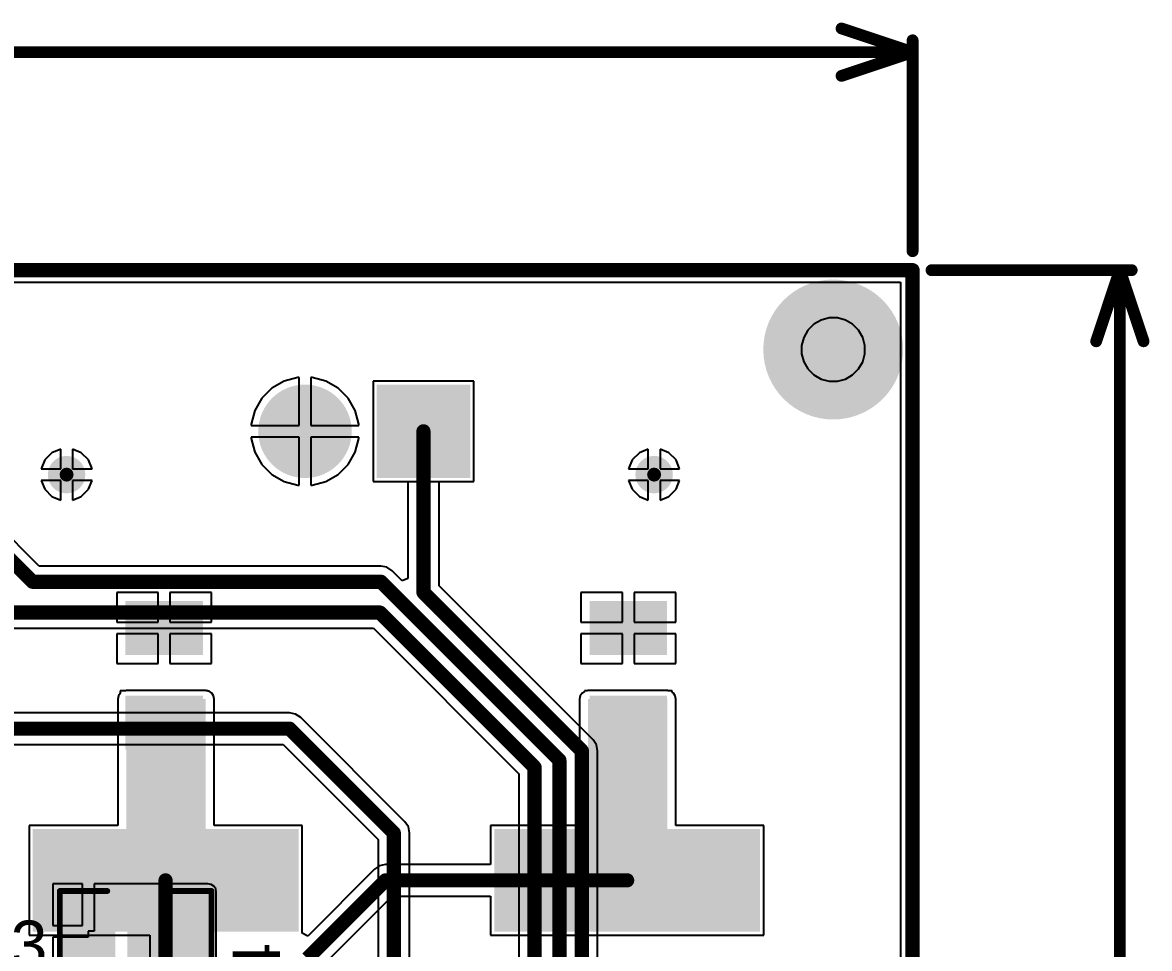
# Model space of a CAD drawing. Header units: millimetres. Extents: x -1231 to 5080, y -1243 to 680.
# Drawn here: x 80.81 to 104.98, y 34.51 to 54.36 of the extents above; entities that cross this region are included whole.
import ezdxf

# ---------------------------------------------------------------- set-up
doc = ezdxf.new("R2010")
doc.units = ezdxf.units.MM
for name, color, linetype in [('BottomLayer', 5, 'Continuous'), ('BottomPaste', 16, 'Continuous'), ('BottomSolder', 6, 'Continuous'), ('Mechanical1', 6, 'Continuous'), ('Mechanical2', 216, 'Continuous'), ('MultiLayer', 9, 'Continuous'), ('PadHoleLayer', 156, 'Continuous'), ('TopLayer', 1, 'Continuous'), ('TopOverlay', 2, 'Continuous'), ('TopPaste', 8, 'Continuous'), ('TopSolder', 216, 'Continuous'), ('ViaHoleLayer', 16, 'Continuous')]:
    doc.layers.add(name, color=color, linetype=linetype)
doc.styles.add('Arial', font='', dxfattribs={"height": 0.2})
doc.styles.get('Arial').set_extended_font_data('Arial')

# ---------------------------------------------------------------- blocks, each defined once
blk = doc.blocks.new('F_____________1')
at = {"layer": 'BottomLayer'}
h = blk.add_hatch(color=5, dxfattribs=at)
edge = h.paths.add_edge_path()
edge.add_arc((0, 0), 0.5, 0, 360)
at = {"layer": 'BottomSolder'}
h = blk.add_hatch(color=6, dxfattribs=at)
edge = h.paths.add_edge_path()
edge.add_arc((0, 0), 1.5, 0, 360)
at = {"layer": 'MultiLayer'}
h = blk.add_hatch(color=9, dxfattribs=at)
edge = h.paths.add_edge_path()
edge.add_arc((0, 0), 0.5, 0, 360)
at = {"layer": 'PadHoleLayer'}
h = blk.add_hatch(color=156, dxfattribs=at)
edge = h.paths.add_edge_path()
edge.add_arc((0, 0), 0.5, 0, 360)
at = {"layer": 'TopLayer'}
h = blk.add_hatch(color=1, dxfattribs=at)
edge = h.paths.add_edge_path()
edge.add_arc((0, 0), 0.5, 0, 360)
at = {"layer": 'TopSolder'}
h = blk.add_hatch(color=216, dxfattribs=at)
edge = h.paths.add_edge_path()
edge.add_arc((0, 0), 1.5, 0, 360)
blk = doc.blocks.new('J49SMH_B_G_G_K_8M0_B_36')
at = {"layer": 'BottomLayer'}
for points in [[(-7.7, 1), (-2.2, 1), (-2.2, -1), (-7.7, -1)], [(-7.7, 1), (-2.2, 1), (-2.2, -1), (-7.7, -1)], [(-7.7, 1), (-2.2, 1), (-2.2, -1), (-7.7, -1)], [(2.2, 1), (7.7, 1), (7.7, -1), (2.2, -1)]]:
    blk.add_hatch(color=5, dxfattribs=at).paths.add_polyline_path(points)
at = {"layer": 'BottomPaste'}
for points in [[(-7.7, 1), (-2.2, 1), (-2.2, -1), (-7.7, -1)], [(-7.7, 1), (-2.2, 1), (-2.2, -1), (-7.7, -1)], [(-7.7, 1), (-2.2, 1), (-2.2, -1), (-7.7, -1)], [(2.2, 1), (7.7, 1), (7.7, -1), (2.2, -1)]]:
    blk.add_hatch(color=16, dxfattribs=at).paths.add_polyline_path(points)
at = {"layer": 'BottomSolder'}
for points in [[(-7.802, 1.102), (-2.098, 1.102), (-2.098, -1.102), (-7.802, -1.102)], [(-7.802, 1.102), (-2.098, 1.102), (-2.098, -1.102), (-7.802, -1.102)], [(-7.802, 1.102), (-2.098, 1.102), (-2.098, -1.102), (-7.802, -1.102)], [(2.098, 1.102), (7.802, 1.102), (7.802, -1.102), (2.098, -1.102)]]:
    blk.add_hatch(color=6, dxfattribs=at).paths.add_polyline_path(points)
blk = doc.blocks.new('022232021_B_49')
at = {"layer": 'BottomLayer'}
blk.add_hatch(color=5, dxfattribs=at).paths.add_polyline_path([(-2.17, 0.9), (-0.37, 0.9), (-0.37, -0.9), (-2.17, -0.9)])
h = blk.add_hatch(color=5, dxfattribs=at)
edge = h.paths.add_edge_path()
edge.add_arc((1.27, 0), 0.9, 0, 360)
at = {"layer": 'BottomSolder'}
blk.add_hatch(color=6, dxfattribs=at).paths.add_polyline_path([(-2.272, 1.002), (-0.268, 1.002), (-0.268, -1.002), (-2.272, -1.002)])
h = blk.add_hatch(color=6, dxfattribs=at)
edge = h.paths.add_edge_path()
edge.add_arc((1.27, 0), 1.002, 0, 360)
at = {"layer": 'MultiLayer'}
blk.add_hatch(color=9, dxfattribs=at).paths.add_polyline_path([(-2.17, 0.9), (-0.37, 0.9), (-0.37, -0.9), (-2.17, -0.9)])
h = blk.add_hatch(color=9, dxfattribs=at)
edge = h.paths.add_edge_path()
edge.add_arc((1.27, 0), 0.9, 0, 360)
at = {"layer": 'PadHoleLayer'}
h = blk.add_hatch(color=156, dxfattribs=at)
edge = h.paths.add_edge_path()
edge.add_arc((-1.27, 0), 0.51, 0, 360)
h = blk.add_hatch(color=156, dxfattribs=at)
edge = h.paths.add_edge_path()
edge.add_arc((1.27, 0), 0.51, 0, 360)
at = {"layer": 'TopLayer'}
blk.add_hatch(color=1, dxfattribs=at).paths.add_polyline_path([(-2.17, 0.9), (-0.37, 0.9), (-0.37, -0.9), (-2.17, -0.9)])
h = blk.add_hatch(color=1, dxfattribs=at)
edge = h.paths.add_edge_path()
edge.add_arc((1.27, 0), 0.9, 0, 360)
at = {"layer": 'TopSolder'}
blk.add_hatch(color=216, dxfattribs=at).paths.add_polyline_path([(-2.272, 1.002), (-0.268, 1.002), (-0.268, -1.002), (-2.272, -1.002)])
h = blk.add_hatch(color=216, dxfattribs=at)
edge = h.paths.add_edge_path()
edge.add_arc((1.27, 0), 1.002, 0, 360)
blk = doc.blocks.new('CAP_0805_B_60')
at = {"layer": 'BottomLayer'}
for points in [[(-1.524, 0.762), (-0.508, 0.762), (-0.508, -0.762), (-1.524, -0.762)], [(0.508, 0.762), (1.524, 0.762), (1.524, -0.762), (0.508, -0.762)]]:
    blk.add_hatch(color=5, dxfattribs=at).paths.add_polyline_path(points)
at = {"layer": 'BottomPaste'}
for points in [[(-1.524, 0.762), (-0.508, 0.762), (-0.508, -0.762), (-1.524, -0.762)], [(0.508, 0.762), (1.524, 0.762), (1.524, -0.762), (0.508, -0.762)]]:
    blk.add_hatch(color=16, dxfattribs=at).paths.add_polyline_path(points)
at = {"layer": 'BottomSolder'}
for points in [[(-1.594, 0.832), (-0.438, 0.832), (-0.438, -0.832), (-1.594, -0.832)], [(0.438, 0.832), (1.594, 0.832), (1.594, -0.832), (0.438, -0.832)]]:
    blk.add_hatch(color=6, dxfattribs=at).paths.add_polyline_path(points)
blk = doc.blocks.new('CAP_0805_B_61')
at = {"layer": 'BottomLayer'}
for points in [[(-1.524, 0.762), (-0.508, 0.762), (-0.508, -0.762), (-1.524, -0.762)], [(0.508, 0.762), (1.524, 0.762), (1.524, -0.762), (0.508, -0.762)]]:
    blk.add_hatch(color=5, dxfattribs=at).paths.add_polyline_path(points)
at = {"layer": 'BottomPaste'}
for points in [[(-1.524, 0.762), (-0.508, 0.762), (-0.508, -0.762), (-1.524, -0.762)], [(0.508, 0.762), (1.524, 0.762), (1.524, -0.762), (0.508, -0.762)]]:
    blk.add_hatch(color=16, dxfattribs=at).paths.add_polyline_path(points)
at = {"layer": 'BottomSolder'}
for points in [[(-1.594, 0.832), (-0.438, 0.832), (-0.438, -0.832), (-1.594, -0.832)], [(0.438, 0.832), (1.594, 0.832), (1.594, -0.832), (0.438, -0.832)]]:
    blk.add_hatch(color=6, dxfattribs=at).paths.add_polyline_path(points)
blk = doc.blocks.new('CAP_0805_65')
at = {"layer": 'TopLayer'}
for points in [[(-1.524, 0.762), (-0.508, 0.762), (-0.508, -0.762), (-1.524, -0.762)], [(0.508, 0.762), (1.524, 0.762), (1.524, -0.762), (0.508, -0.762)]]:
    blk.add_hatch(color=1, dxfattribs=at).paths.add_polyline_path(points)
at = {"layer": 'TopPaste'}
for points in [[(-1.524, 0.762), (-0.508, 0.762), (-0.508, -0.762), (-1.524, -0.762)], [(0.508, 0.762), (1.524, 0.762), (1.524, -0.762), (0.508, -0.762)]]:
    blk.add_hatch(color=8, dxfattribs=at).paths.add_polyline_path(points)
at = {"layer": 'TopSolder'}
for points in [[(-1.594, 0.832), (-0.438, 0.832), (-0.438, -0.832), (-1.594, -0.832)], [(0.438, 0.832), (1.594, 0.832), (1.594, -0.832), (0.438, -0.832)]]:
    blk.add_hatch(color=216, dxfattribs=at).paths.add_polyline_path(points)
at = {"layer": 'TopOverlay', "const_width": 0.127}
for points in [[(-1.626, 0.864), (-0.61, 0.864)], [(-1.626, -0.864), (-1.626, 0.864)], [(0.61, 0.864), (1.626, 0.864)], [(1.626, -0.864), (1.626, 0.864)], [(-1.626, -0.864), (-0.61, -0.864)], [(0.61, -0.864), (1.626, -0.864)]]:
    blk.add_lwpolyline(points, dxfattribs=at)
at = {"layer": 'TopOverlay', "const_width": 0.0635}
for points in [[(-1.657, 0.864, 1), (-1.594, 0.864, 1)], [(-1.657, 0.864, 1), (-1.594, 0.864, 1)], [(-0.641, 0.864, 1), (-0.578, 0.864, 1)], [(0.578, 0.864, 1), (0.641, 0.864, 1)], [(1.594, 0.864, 1), (1.657, 0.864, 1)], [(1.594, 0.864, 1), (1.657, 0.864, 1)], [(-1.657, -0.864, 1), (-1.594, -0.864, 1)], [(-1.657, -0.864, 1), (-1.594, -0.864, 1)], [(-0.641, -0.864, 1), (-0.578, -0.864, 1)], [(0.578, -0.864, 1), (0.641, -0.864, 1)], [(1.594, -0.864, 1), (1.657, -0.864, 1)], [(1.594, -0.864, 1), (1.657, -0.864, 1)]]:
    blk.add_lwpolyline(points, format="xyb", close=True, dxfattribs=at)

msp = doc.modelspace()

# ---------------------------------------------------------------- hatches: boundary and pattern name
at = {"layer": 'BottomLayer'}
h = msp.add_hatch(color=5, dxfattribs=at)
edge = h.paths.add_edge_path()
edge.add_arc((81.755, 44.664), 0.3, 0, 360)
h = msp.add_hatch(color=5, dxfattribs=at)
edge = h.paths.add_edge_path()
edge.add_arc((94.355, 44.664), 0.3, 0, 360)
for points in [[(83.039, 35.154), (84.74, 35.154), (84.74, 39.853), (83.039, 39.853)], [(92.939, 35.154), (94.64, 35.154), (94.64, 39.853), (92.939, 39.853)]]:
    msp.add_hatch(color=5, dxfattribs=at).paths.add_polyline_path(points)
at = {"layer": 'BottomSolder'}
h = msp.add_hatch(color=6, dxfattribs=at)
edge = h.paths.add_edge_path()
edge.add_arc((81.755, 44.664), 0.402, 0, 360)
h = msp.add_hatch(color=6, dxfattribs=at)
edge = h.paths.add_edge_path()
edge.add_arc((94.355, 44.664), 0.402, 0, 360)
at = {"layer": 'TopLayer'}
h = msp.add_hatch(color=1, dxfattribs=at)
edge = h.paths.add_edge_path()
edge.add_arc((81.755, 44.664), 0.3, 0, 360)
h = msp.add_hatch(color=1, dxfattribs=at)
edge = h.paths.add_edge_path()
edge.add_arc((94.355, 44.664), 0.3, 0, 360)
msp.add_hatch(color=1, dxfattribs=at).paths.add_polyline_path([(83.058, 30.455), (84.785, 30.455), (84.785, 35.712), (83.058, 35.712)])
at = {"layer": 'TopSolder'}
h = msp.add_hatch(color=216, dxfattribs=at)
edge = h.paths.add_edge_path()
edge.add_arc((81.755, 44.664), 0.402, 0, 360)
h = msp.add_hatch(color=216, dxfattribs=at)
edge = h.paths.add_edge_path()
edge.add_arc((94.355, 44.664), 0.402, 0, 360)
at = {"layer": 'ViaHoleLayer'}
h = msp.add_hatch(color=16, dxfattribs=at)
edge = h.paths.add_edge_path()
edge.add_arc((81.755, 44.664), 0.15, 0, 360)
h = msp.add_hatch(color=16, dxfattribs=at)
edge = h.paths.add_edge_path()
edge.add_arc((94.355, 44.664), 0.15, 0, 360)

# ---------------------------------------------------------------- linework, layer by layer
at = {"layer": 'BottomLayer'}
for p, q in [((-1.443, 48.788), (99.639, 48.788)), ((99.639, 48.788), (99.639, 31.601)), ((97.78, 47.888), (97.654, 47.762)), ((97.935, 47.977), (97.78, 47.888)), ((98.107, 48.023), (97.935, 47.977)), ((98.286, 48.023), (98.107, 48.023)), ((98.458, 47.977), (98.286, 48.023)), ((98.613, 47.888), (98.458, 47.977)), ((98.739, 47.762), (98.613, 47.888)), ((97.654, 47.762), (97.565, 47.607)), ((98.828, 47.607), (98.739, 47.762)), ((97.565, 47.607), (97.519, 47.435)), ((97.519, 47.435), (97.519, 47.256)), ((98.874, 47.435), (98.828, 47.607)), ((98.874, 47.256), (98.874, 47.435)), ((97.519, 47.256), (97.565, 47.084)), ((98.828, 47.084), (98.874, 47.256)), ((97.565, 47.084), (97.654, 46.929)), ((97.654, 46.929), (97.78, 46.803)), ((98.613, 46.803), (98.739, 46.929)), ((98.739, 46.929), (98.828, 47.084)), ((86.423, 46.668), (86.159, 46.516)), ((86.716, 46.747), (86.423, 46.668)), ((86.741, 46.747), (86.716, 46.747)), ((86.741, 45.72), (86.741, 46.747)), ((87.02, 46.747), (86.995, 46.747)), ((86.995, 46.747), (86.995, 45.72)), ((87.313, 46.668), (87.02, 46.747)), ((87.577, 46.516), (87.313, 46.668)), ((90.486, 46.671), (88.33, 46.671)), ((88.33, 46.671), (88.33, 44.515)), ((90.486, 44.515), (90.486, 46.671)), ((97.78, 46.803), (97.935, 46.714)), ((97.935, 46.714), (98.107, 46.668)), ((98.107, 46.668), (98.286, 46.668)), ((98.286, 46.668), (98.458, 46.714)), ((98.458, 46.714), (98.613, 46.803)), ((86.159, 46.516), (85.945, 46.302)), ((87.791, 46.302), (87.577, 46.516)), ((85.945, 46.302), (85.793, 46.038)), ((87.943, 46.038), (87.791, 46.302)), ((85.793, 46.038), (85.714, 45.745)), ((88.022, 45.745), (87.943, 46.038)), ((85.714, 45.745), (85.714, 45.72)), ((85.714, 45.72), (86.741, 45.72)), ((86.995, 45.72), (88.022, 45.72)), ((88.022, 45.72), (88.022, 45.745)), ((86.741, 45.466), (85.714, 45.466)), ((85.714, 45.466), (85.714, 45.441)), ((85.714, 45.441), (85.793, 45.148)), ((86.741, 44.439), (86.741, 45.466)), ((88.022, 45.466), (86.995, 45.466)), ((86.995, 45.466), (86.995, 44.439)), ((87.943, 45.148), (88.022, 45.441)), ((88.022, 45.441), (88.022, 45.466)), ((81.628, 45.211), (81.441, 45.134)), ((81.628, 44.791), (81.628, 45.211)), ((82.069, 45.134), (81.882, 45.211)), ((81.882, 45.211), (81.882, 44.791)), ((94.228, 45.211), (94.041, 45.134)), ((94.228, 44.791), (94.228, 45.211)), ((94.669, 45.134), (94.482, 45.211)), ((94.482, 45.211), (94.482, 44.791)), ((81.286, 44.978), (81.208, 44.791)), ((81.441, 45.134), (81.286, 44.978)), ((82.225, 44.978), (82.069, 45.134)), ((82.302, 44.791), (82.225, 44.978)), ((85.793, 45.148), (85.945, 44.884)), ((87.791, 44.884), (87.943, 45.148)), ((93.886, 44.978), (93.808, 44.791)), ((94.041, 45.134), (93.886, 44.978)), ((94.825, 44.978), (94.669, 45.134)), ((94.902, 44.791), (94.825, 44.978)), ((81.208, 44.791), (81.628, 44.791)), ((81.882, 44.791), (82.302, 44.791)), ((85.945, 44.884), (86.159, 44.67)), ((87.577, 44.67), (87.791, 44.884)), ((93.808, 44.791), (94.228, 44.791)), ((94.482, 44.791), (94.902, 44.791)), ((81.628, 44.537), (81.208, 44.537)), ((81.208, 44.537), (81.286, 44.351)), ((81.628, 44.117), (81.628, 44.537)), ((82.302, 44.537), (81.882, 44.537)), ((81.882, 44.537), (81.882, 44.117)), ((82.225, 44.351), (82.302, 44.537)), ((86.159, 44.67), (86.423, 44.518)), ((86.423, 44.518), (86.716, 44.439)), ((87.02, 44.439), (87.313, 44.518)), ((87.313, 44.518), (87.577, 44.67)), ((88.33, 44.515), (90.486, 44.515)), ((94.228, 44.537), (93.808, 44.537)), ((93.808, 44.537), (93.886, 44.351)), ((94.228, 44.117), (94.228, 44.537)), ((94.902, 44.537), (94.482, 44.537)), ((94.482, 44.537), (94.482, 44.117)), ((94.825, 44.351), (94.902, 44.537)), ((81.286, 44.351), (81.441, 44.195)), ((82.069, 44.195), (82.225, 44.351)), ((86.716, 44.439), (86.741, 44.439)), ((86.995, 44.439), (87.02, 44.439)), ((93.886, 44.351), (94.041, 44.195)), ((94.669, 44.195), (94.825, 44.351)), ((81.441, 44.195), (81.628, 44.117)), ((81.882, 44.117), (82.069, 44.195)), ((94.041, 44.195), (94.228, 44.117)), ((94.482, 44.117), (94.669, 44.195)), ((83.718, 42.139), (82.829, 42.139)), ((82.829, 42.139), (82.829, 41.504)), ((83.718, 41.504), (83.718, 42.139)), ((84.861, 42.139), (83.972, 42.139)), ((83.972, 42.139), (83.972, 41.504)), ((84.861, 41.504), (84.861, 42.139)), ((93.675, 42.139), (92.786, 42.139)), ((92.786, 42.139), (92.786, 41.504)), ((93.675, 41.504), (93.675, 42.139)), ((94.818, 42.139), (93.929, 42.139)), ((93.929, 42.139), (93.929, 41.504)), ((94.818, 41.504), (94.818, 42.139)), ((82.829, 41.504), (83.718, 41.504)), ((83.972, 41.504), (84.861, 41.504)), ((92.786, 41.504), (93.675, 41.504)), ((93.929, 41.504), (94.818, 41.504)), ((83.718, 41.25), (82.829, 41.25)), ((82.829, 41.25), (82.829, 40.615)), ((83.718, 40.615), (83.718, 41.25)), ((84.861, 41.25), (83.972, 41.25)), ((83.972, 41.25), (83.972, 40.615)), ((84.861, 40.615), (84.861, 41.25)), ((93.675, 41.25), (92.786, 41.25)), ((92.786, 41.25), (92.786, 40.615)), ((93.675, 40.615), (93.675, 41.25)), ((94.818, 41.25), (93.929, 41.25)), ((93.929, 41.25), (93.929, 40.615)), ((94.818, 40.615), (94.818, 41.25)), ((82.829, 40.615), (83.718, 40.615)), ((83.972, 40.615), (84.861, 40.615)), ((92.786, 40.615), (93.675, 40.615)), ((93.929, 40.615), (94.818, 40.615)), ((82.871, 39.922), (82.857, 39.853)), ((82.906, 39.974), (82.871, 39.922)), ((83.021, 40.03), (82.906, 40.03)), ((82.906, 40.03), (82.906, 39.974)), ((83.039, 40.034), (83.021, 40.03)), ((84.74, 40.034), (83.039, 40.034)), ((84.758, 40.03), (84.74, 40.034)), ((84.785, 40.03), (84.758, 40.03)), ((84.785, 40.025), (84.785, 40.03)), ((84.81, 40.02), (84.785, 40.025)), ((84.869, 39.981), (84.81, 40.02)), ((84.908, 39.922), (84.869, 39.981)), ((84.922, 39.853), (84.908, 39.922)), ((92.771, 39.922), (92.757, 39.853)), ((92.81, 39.981), (92.771, 39.922)), ((92.862, 40.016), (92.81, 39.981)), ((92.921, 40.03), (92.862, 40.03)), ((92.862, 40.03), (92.862, 40.016)), ((92.939, 40.034), (92.921, 40.03)), ((94.64, 40.034), (92.939, 40.034)), ((94.658, 40.03), (94.64, 40.034)), ((94.742, 40.03), (94.658, 40.03)), ((94.742, 39.999), (94.742, 40.03)), ((94.769, 39.981), (94.742, 39.999)), ((94.808, 39.922), (94.769, 39.981)), ((94.822, 39.853), (94.808, 39.922)), ((82.857, 39.853), (82.857, 37.144)), ((84.922, 37.144), (84.922, 39.853)), ((92.757, 39.853), (92.757, 37.144)), ((94.822, 37.144), (94.822, 39.853)), ((82.857, 37.144), (80.949, 37.144)), ((80.949, 37.144), (80.949, 34.789)), ((86.805, 37.144), (84.922, 37.144)), ((86.805, 34.832), (86.805, 37.144)), ((92.757, 37.144), (90.849, 37.144)), ((90.849, 37.144), (90.849, 36.303)), ((96.705, 37.144), (94.822, 37.144)), ((96.705, 34.789), (96.705, 37.144)), ((88.466, 36.277), (88.357, 36.204)), ((88.595, 36.303), (88.466, 36.277)), ((90.849, 36.303), (88.595, 36.303)), ((88.357, 36.204), (86.925, 34.772)), ((87.255, 34.151), (88.735, 35.63)), ((88.735, 35.63), (90.849, 35.63)), ((90.849, 35.63), (90.849, 34.789)), ((86.925, 34.772), (86.805, 34.832)), ((80.949, 34.789), (83.54, 34.789)), ((83.54, 34.789), (83.54, 33.597)), ((90.849, 34.789), (96.705, 34.789))]:
    msp.add_line(p, q, dxfattribs=at)
at = {"layer": 'BottomLayer', "const_width": 0.305}
for points in [[(83.877, 33.458), (83.877, 35.966)], [(86.919, 34.29), (88.595, 35.966)], [(88.595, 35.966), (93.777, 35.966)]]:
    msp.add_lwpolyline(points, dxfattribs=at)
at = {"layer": 'BottomLayer', "const_width": 0.152}
for points in [[(83.801, 35.966, 1), (83.953, 35.966, 1)], [(88.519, 35.966, 1), (88.671, 35.966, 1)], [(88.519, 35.966, 1), (88.671, 35.966, 1)], [(93.701, 35.966, 1), (93.853, 35.966, 1)]]:
    msp.add_lwpolyline(points, format="xyb", close=True, dxfattribs=at)
at = {"layer": 'Mechanical1', "const_width": 0.254}
for points in [[(98.374, 54.229), (99.898, 53.721)], [(99.898, 49.454), (99.898, 53.975)], [(55.19, 53.721), (99.898, 53.721)], [(98.374, 53.213), (99.898, 53.721)], [(100.305, 49.047), (104.597, 49.047)], [(103.835, 47.523), (104.343, 49.047)], [(104.343, 49.047), (104.851, 47.523)], [(104.343, 29.614), (104.343, 49.047)]]:
    msp.add_lwpolyline(points, dxfattribs=at)
at = {"layer": 'Mechanical1', "const_width": 0.127}
for points in [[(98.311, 54.229, 1), (98.438, 54.229, 1)], [(99.835, 53.975, 1), (99.962, 53.975, 1)], [(99.835, 53.721, 1), (99.962, 53.721, 1)], [(99.835, 53.721, 1), (99.962, 53.721, 1)], [(99.835, 53.721, 1), (99.962, 53.721, 1)], [(98.311, 53.213, 1), (98.438, 53.213, 1)], [(99.835, 49.454, 1), (99.962, 49.454, 1)], [(100.241, 49.047, 1), (100.368, 49.047, 1)], [(104.28, 49.047, 1), (104.407, 49.047, 1)], [(104.28, 49.047, 1), (104.407, 49.047, 1)], [(104.28, 49.047, 1), (104.407, 49.047, 1)], [(104.534, 49.047, 1), (104.661, 49.047, 1)], [(103.772, 47.523, 1), (103.899, 47.523, 1)], [(104.788, 47.523, 1), (104.915, 47.523, 1)]]:
    msp.add_lwpolyline(points, format="xyb", close=True, dxfattribs=at)
at = {"layer": 'Mechanical2', "const_width": 0.305}
for points in [[(-1.702, 49.047), (99.898, 49.047)], [(99.898, -1.753), (99.898, 49.047)]]:
    msp.add_lwpolyline(points, dxfattribs=at)
at = {"layer": 'Mechanical2', "const_width": 0.152}
msp.add_lwpolyline([(99.822, 49.047, 1), (99.974, 49.047, 1)], format="xyb", close=True, dxfattribs=at)
msp.add_lwpolyline([(99.822, 49.047, 1), (99.974, 49.047, 1)], format="xyb", close=True, dxfattribs=at)
at = {"layer": 'TopLayer'}
for p, q in [((48.324, 48.788), (99.639, 48.788)), ((99.639, 48.788), (99.639, 27.804)), ((97.78, 47.888), (97.654, 47.762)), ((97.935, 47.977), (97.78, 47.888)), ((98.107, 48.023), (97.935, 47.977)), ((98.286, 48.023), (98.107, 48.023)), ((98.458, 47.977), (98.286, 48.023)), ((98.613, 47.888), (98.458, 47.977)), ((98.739, 47.762), (98.613, 47.888)), ((97.654, 47.762), (97.565, 47.607)), ((98.828, 47.607), (98.739, 47.762)), ((97.565, 47.607), (97.519, 47.435)), ((97.519, 47.435), (97.519, 47.256)), ((98.874, 47.435), (98.828, 47.607)), ((98.874, 47.256), (98.874, 47.435)), ((97.519, 47.256), (97.565, 47.084)), ((98.828, 47.084), (98.874, 47.256)), ((97.565, 47.084), (97.654, 46.929)), ((97.654, 46.929), (97.78, 46.803)), ((98.613, 46.803), (98.739, 46.929)), ((98.739, 46.929), (98.828, 47.084)), ((86.423, 46.668), (86.159, 46.516)), ((86.716, 46.747), (86.423, 46.668)), ((86.741, 46.747), (86.716, 46.747)), ((86.741, 45.72), (86.741, 46.747)), ((87.02, 46.747), (86.995, 46.747)), ((86.995, 46.747), (86.995, 45.72)), ((87.313, 46.668), (87.02, 46.747)), ((87.577, 46.516), (87.313, 46.668)), ((90.486, 46.671), (88.33, 46.671)), ((88.33, 46.671), (88.33, 44.515)), ((90.486, 44.515), (90.486, 46.671)), ((97.78, 46.803), (97.935, 46.714)), ((97.935, 46.714), (98.107, 46.668)), ((98.107, 46.668), (98.286, 46.668)), ((98.286, 46.668), (98.458, 46.714)), ((98.458, 46.714), (98.613, 46.803)), ((86.159, 46.516), (85.945, 46.302)), ((87.791, 46.302), (87.577, 46.516)), ((85.945, 46.302), (85.793, 46.038)), ((87.943, 46.038), (87.791, 46.302)), ((85.793, 46.038), (85.714, 45.745)), ((88.022, 45.745), (87.943, 46.038)), ((85.714, 45.745), (85.714, 45.72)), ((85.714, 45.72), (86.741, 45.72)), ((86.995, 45.72), (88.022, 45.72)), ((88.022, 45.72), (88.022, 45.745)), ((86.741, 45.466), (85.714, 45.466)), ((85.714, 45.466), (85.714, 45.441)), ((85.714, 45.441), (85.793, 45.148)), ((86.741, 44.439), (86.741, 45.466)), ((88.022, 45.466), (86.995, 45.466)), ((86.995, 45.466), (86.995, 44.439)), ((87.943, 45.148), (88.022, 45.441)), ((88.022, 45.441), (88.022, 45.466)), ((81.628, 45.211), (81.441, 45.134)), ((81.628, 44.791), (81.628, 45.211)), ((82.069, 45.134), (81.882, 45.211)), ((81.882, 45.211), (81.882, 44.791)), ((94.228, 45.211), (94.041, 45.134)), ((94.228, 44.791), (94.228, 45.211)), ((94.669, 45.134), (94.482, 45.211)), ((94.482, 45.211), (94.482, 44.791)), ((81.286, 44.978), (81.208, 44.791)), ((81.441, 45.134), (81.286, 44.978)), ((82.225, 44.978), (82.069, 45.134)), ((82.302, 44.791), (82.225, 44.978)), ((85.793, 45.148), (85.945, 44.884)), ((87.791, 44.884), (87.943, 45.148)), ((93.886, 44.978), (93.808, 44.791)), ((94.041, 45.134), (93.886, 44.978)), ((94.825, 44.978), (94.669, 45.134)), ((94.902, 44.791), (94.825, 44.978)), ((81.208, 44.791), (81.628, 44.791)), ((81.882, 44.791), (82.302, 44.791)), ((85.945, 44.884), (86.159, 44.67)), ((87.577, 44.67), (87.791, 44.884)), ((93.808, 44.791), (94.228, 44.791)), ((94.482, 44.791), (94.902, 44.791)), ((81.628, 44.537), (81.208, 44.537)), ((81.208, 44.537), (81.286, 44.351)), ((81.628, 44.117), (81.628, 44.537)), ((82.302, 44.537), (81.882, 44.537)), ((81.882, 44.537), (81.882, 44.117)), ((82.225, 44.351), (82.302, 44.537)), ((86.159, 44.67), (86.423, 44.518)), ((86.423, 44.518), (86.716, 44.439)), ((87.02, 44.439), (87.313, 44.518)), ((87.313, 44.518), (87.577, 44.67)), ((88.33, 44.515), (89.071, 44.515)), ((89.071, 44.515), (89.071, 42.435)), ((89.745, 42.278), (89.745, 44.515)), ((89.745, 44.515), (90.486, 44.515)), ((94.228, 44.537), (93.808, 44.537)), ((93.808, 44.537), (93.886, 44.351)), ((94.228, 44.117), (94.228, 44.537)), ((94.902, 44.537), (94.482, 44.537)), ((94.482, 44.537), (94.482, 44.117)), ((94.825, 44.351), (94.902, 44.537)), ((81.286, 44.351), (81.441, 44.195)), ((82.069, 44.195), (82.225, 44.351)), ((86.716, 44.439), (86.741, 44.439)), ((86.995, 44.439), (87.02, 44.439)), ((93.886, 44.351), (94.041, 44.195)), ((94.669, 44.195), (94.825, 44.351)), ((81.165, 42.704), (79.674, 44.196)), ((81.441, 44.195), (81.628, 44.117)), ((81.882, 44.117), (82.069, 44.195)), ((94.041, 44.195), (94.228, 44.117)), ((94.482, 44.117), (94.669, 44.195)), ((88.497, 42.704), (81.165, 42.704)), ((88.626, 42.678), (88.497, 42.704)), ((88.735, 42.605), (88.626, 42.678)), ((88.954, 42.386), (88.735, 42.605)), ((89.071, 42.435), (88.954, 42.386)), ((93.045, 38.978), (89.745, 42.278)), ((70.79, 41.37), (88.335, 41.37)), ((88.335, 41.37), (91.454, 38.251)), ((86.537, 39.554), (54.724, 39.554)), ((86.666, 39.529), (86.537, 39.554)), ((86.775, 39.456), (86.666, 39.529)), ((89.011, 37.22), (86.775, 39.456)), ((93.118, 38.869), (93.045, 38.978)), ((79.052, 38.881), (86.398, 38.881)), ((86.398, 38.881), (88.436, 36.842)), ((93.143, 38.74), (93.118, 38.869)), ((93.143, 26.919), (93.143, 38.74)), ((91.454, 38.251), (91.454, 33.414)), ((89.084, 37.11), (89.011, 37.22)), ((89.11, 36.982), (89.084, 37.11)), ((89.11, 34.299), (89.11, 36.982)), ((88.436, 36.842), (88.436, 34.299)), ((82.093, 35.89), (81.458, 35.89)), ((81.458, 35.89), (81.458, 35.001)), ((82.093, 35.001), (82.093, 35.89)), ((82.982, 35.89), (82.347, 35.89)), ((82.347, 35.89), (82.347, 34.874)), ((83.058, 35.894), (82.982, 35.89)), ((82.982, 35.89), (82.982, 35.89)), ((83.107, 35.894), (83.058, 35.894)), ((84.785, 35.894), (83.107, 35.894)), ((84.855, 35.88), (84.785, 35.894)), ((84.913, 35.841), (84.855, 35.88)), ((84.931, 35.814), (84.913, 35.841)), ((84.938, 35.814), (84.931, 35.814)), ((84.938, 35.804), (84.938, 35.814)), ((84.953, 35.782), (84.938, 35.804)), ((84.966, 35.712), (84.953, 35.782)), ((84.966, 33.303), (84.966, 35.712)), ((81.458, 35.001), (82.093, 35.001)), ((82.347, 34.874), (82.22, 34.874)), ((82.22, 34.874), (82.22, 34.747)), ((82.22, 34.747), (81.458, 34.747)), ((81.458, 34.747), (81.458, 33.858))]:
    msp.add_line(p, q, dxfattribs=at)
at = {"layer": 'TopLayer', "const_width": 0.305}
for points in [[(89.408, 42.139), (89.408, 45.593)], [(79.337, 44.056), (81.026, 42.367)], [(81.026, 42.367), (88.497, 42.367)], [(88.497, 42.367), (92.324, 38.54)], [(89.408, 42.139), (92.807, 38.74)], [(70.79, 41.707), (88.475, 41.707)], [(88.475, 41.707), (91.791, 38.391)], [(54.585, 39.218), (86.537, 39.218)], [(86.537, 39.218), (88.773, 36.982)], [(92.324, 27.122), (92.324, 38.54)], [(92.807, 26.919), (92.807, 38.74)], [(91.791, 27.554), (91.791, 38.391)], [(88.773, 33.96), (88.773, 36.982)]]:
    msp.add_lwpolyline(points, dxfattribs=at)
at = {"layer": 'TopLayer', "const_width": 0.152}
for points in [[(89.332, 45.593, 1), (89.484, 45.593, 1)], [(80.95, 42.367, 1), (81.102, 42.367, 1)], [(80.95, 42.367, 1), (81.102, 42.367, 1)], [(88.421, 42.367, 1), (88.573, 42.367, 1)], [(88.421, 42.367, 1), (88.573, 42.367, 1)], [(89.332, 42.139, 1), (89.484, 42.139, 1)], [(89.332, 42.139, 1), (89.484, 42.139, 1)], [(88.399, 41.707, 1), (88.551, 41.707, 1)], [(88.399, 41.707, 1), (88.551, 41.707, 1)], [(86.461, 39.218, 1), (86.613, 39.218, 1)], [(86.461, 39.218, 1), (86.613, 39.218, 1)], [(92.248, 38.54, 1), (92.4, 38.54, 1)], [(92.248, 38.54, 1), (92.4, 38.54, 1)], [(92.731, 38.74, 1), (92.883, 38.74, 1)], [(92.731, 38.74, 1), (92.883, 38.74, 1)], [(91.715, 38.391, 1), (91.867, 38.391, 1)], [(91.715, 38.391, 1), (91.867, 38.391, 1)], [(88.697, 36.982, 1), (88.849, 36.982, 1)], [(88.697, 36.982, 1), (88.849, 36.982, 1)]]:
    msp.add_lwpolyline(points, format="xyb", close=True, dxfattribs=at)

# ---------------------------------------------------------------- block references
for name, p in [('F_____________1', (98.196, 47.346)), ('CAP_0805_65', (83.236, 34.874))]:
    msp.add_blockref(name, p)
for name, p, rotation in [('022232021_B_49', (88.138, 45.593), 180), ('CAP_0805_B_61', (83.845, 40.361), 270), ('CAP_0805_B_60', (93.802, 40.361), 270), ('J49SMH_B_G_G_K_8M0_B_36', (88.827, 35.966), 180)]:
    msp.add_blockref(name, p, dxfattribs=dict(rotation=rotation))

# ---------------------------------------------------------------- texts
at = {"layer": 'TopOverlay', "style": 'Arial'}
msp.add_text('C13', height=1.016, dxfattribs=at).set_placement((78.74, 34.087))
msp.add_text('C14', height=1.016, rotation=90, dxfattribs=at).set_placement((86.334, 32.017))

doc.saveas('drawing.dxf')
